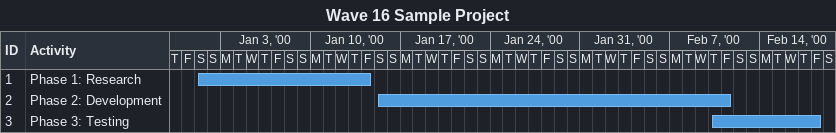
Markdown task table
Wave 16 Sample Project

| ID | Task | Start | Finish |
|---|---|---|---|
| 1 | Phase 1: Research | 2000-01-01 | 2000-01-14 |
| 2 | Phase 2: Development | 2000-01-15 | 2000-02-11 |
| 3 | Phase 3: Testing | 2000-02-10 | 2000-02-18 |
